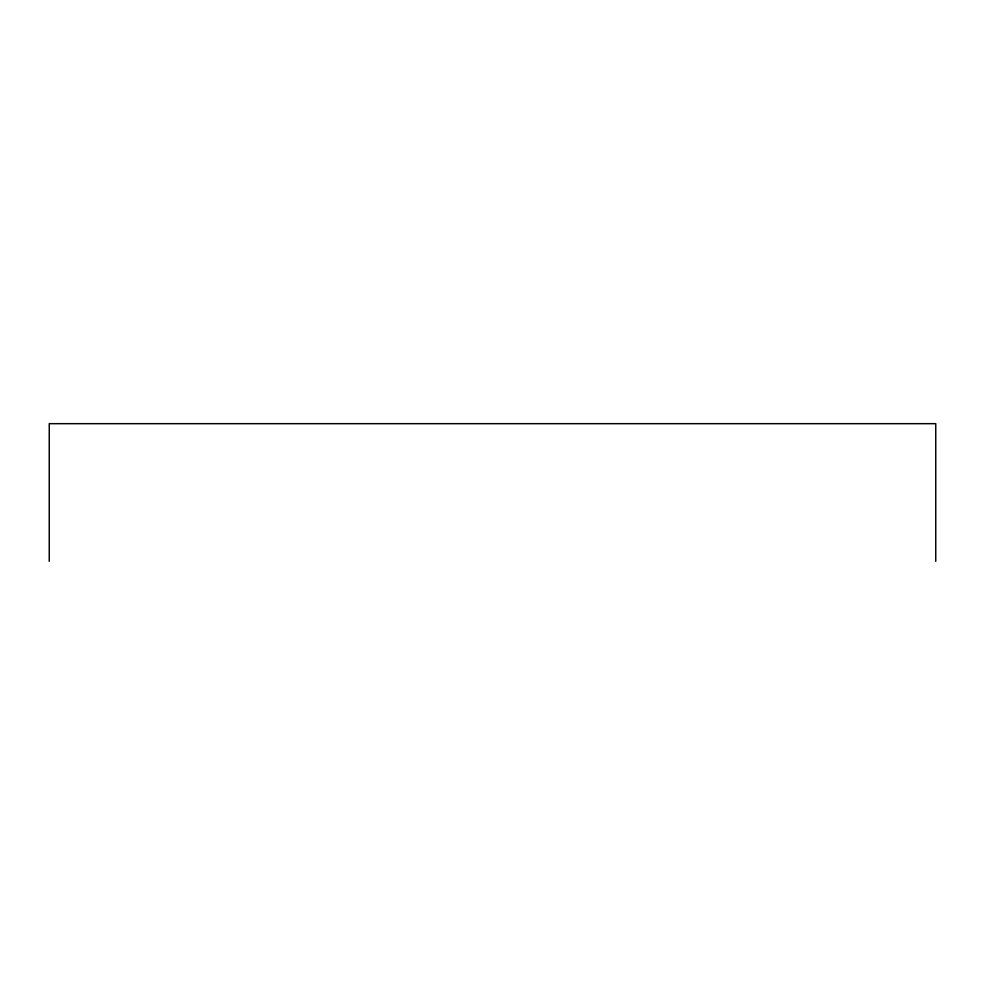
<?xml version="1.0" encoding="UTF-8"?>
<svg xmlns="http://www.w3.org/2000/svg" width="985" height="985" viewBox="0 0 985 985"><rect width="100%" height="100%" fill="white"/><g stroke="black" fill="none" stroke-linecap="round" stroke-linejoin="round"><path stroke-width="1.48" d="M935.75 561.327L935.75 423.673L49.25 423.673L49.25 561.327"/></g></svg>
